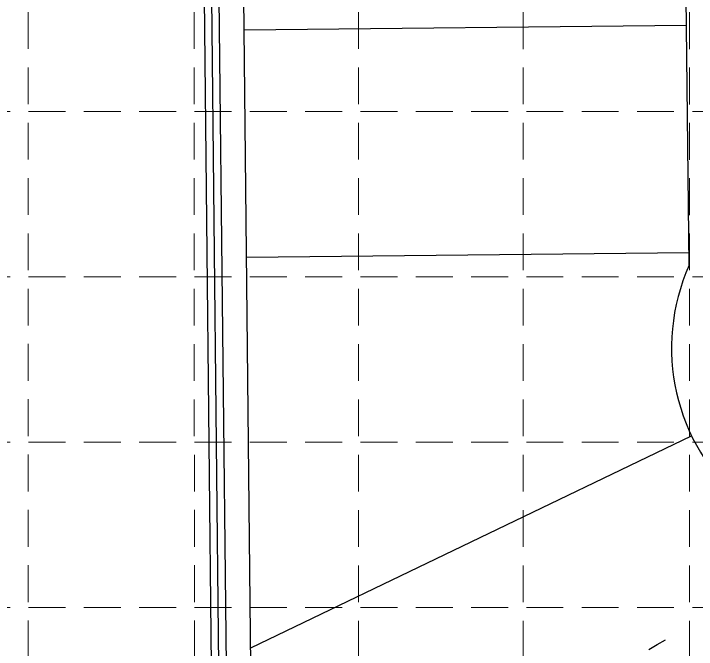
# Model space of a CAD drawing. Extents: x 2138193 to 2139991, y 332071 to 334944.
# Drawn here: x 2138370.6 to 2138555.7, y 332689.1 to 332861.4 of the extents above; entities that cross this region are included whole.
import ezdxf

# ---------------------------------------------------------------- set-up
doc = ezdxf.new("R2010")
doc.units = 0
doc.header["$LTSCALE"] = 100
doc.header["$MEASUREMENT"] = 0
doc.linetypes.add('DASHED', pattern=[0.75, 0.5, -0.25])
doc.linetypes.add('HIDDEN', pattern=[0.375, 0.25, -0.125])
for name, color, linetype in [('CONTOURS', 35, 'Continuous'), ('GRID', 254, 'DASHED'), ('STORM', 5, 'Continuous'), ('V-PROP-RWAY-N', 4, 'Continuous'), ('V-PROP-SUBD-N', 7, 'Continuous')]:
    doc.layers.add(name, color=color, linetype=linetype)

msp = doc.modelspace()

# ---------------------------------------------------------------- linework, layer by layer
at = {"layer": 'CONTOURS', "extrusion": (-0.493683136320796, 0.8696418578429067, 0), "elevation": -766442.1776692478}
msp.add_lwpolyline([(-2024009.358387346, 550), (-2024011.975771888, 550)], dxfattribs=at)
at = {"layer": 'CONTOURS', "elevation": 550}
msp.add_lwpolyline([(2138545.112986852, 332690.3808324689), (2138547.328176712, 332691.6538168552)], dxfattribs=at)
at = {"layer": 'GRID', "color": 252, "linetype": 'HIDDEN', "lineweight": 0, "ltscale": 0.4}
for p, q in [((2138374.640568611, 332296.8754699743), (2138374.227386718, 334895.7091578492)), ((2138419.71818453, 332296.8683828304), (2138419.007953168, 334895.6397708873)), ((2138464.148229272, 332296.8613974982), (2138463.958900113, 334895.9865538099)), ((2138508.710689108, 332296.8543913477), (2138508.851265467, 334895.9032185751)), ((2138553.887461626, 332296.8472886143), (2138553.646167482, 334895.7379572777)), ((2138239.658925912, 332834.9485650579), (2139943.532361615, 332834.9485650579)), ((2138239.658925912, 332790.109790359), (2139943.532361615, 332790.109790359)), ((2138239.658925912, 332745.27101566), (2139943.532361615, 332745.27101566)), ((2138239.658925912, 332700.4322409612), (2139943.532361615, 332700.4322409612))]:
    msp.add_line(p, q, dxfattribs=at)
at = {"layer": 'STORM'}
for p, q in [((2138415.935725606, 333454.1996205164), (2138425.028722248, 332606.2740493599)), ((2138417.935840602, 333454.1996205164), (2138427.028837244, 332606.2740493599)), ((2138419.935955599, 333454.1996205164), (2138429.028952241, 332606.2740493599))]:
    msp.add_line(p, q, dxfattribs=at)
at = {"layer": 'V-PROP-RWAY-N', "color": 7}
msp.add_line((2138553.78134475, 332793.2313485121), (2138546.511997644, 333471.1008725027), dxfattribs=at)
msp.add_arc((2138603.998835959, 332770.7991489599), 55, 155.9296405481145, 90.58738197888768, dxfattribs=at)
at = {"layer": 'V-PROP-SUBD-N'}
for p, q in [((2138435.733479701, 332610.5505738834), (2138426.518897063, 333469.8140887372)), ((2138433.090237521, 332857.0339641138), (2138553.083338099, 332858.3207478794)), ((2138433.750823124, 332795.4340924409), (2138553.743923703, 332796.7208762065)), ((2138434.887311822, 332689.4560668386), (2138554.434470346, 332746.9585604314))]:
    msp.add_line(p, q, dxfattribs=at)

doc.saveas('drawing.dxf')
